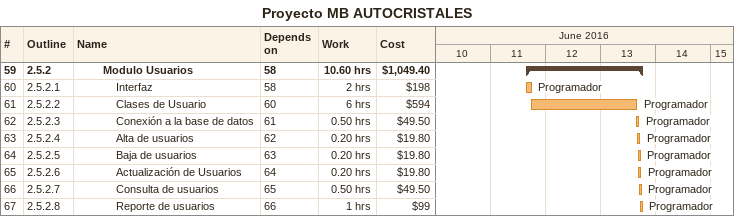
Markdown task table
Proyecto MB AUTOCRISTALES

| ID | WBS | Task | Start | Finish | Predecessors | Resources | Work (h) | Cost ($) |
|---|---|---|---|---|---|---|---|---|
| 59 | 2.5.2 | **Modulo Usuarios** | 2016-06-11 | 2016-06-13 | 58 |  | 10.60 | 1049.40 |
| 60 | 2.5.2.1 | Interfaz | 2016-06-11 | 2016-06-11 | 58 | Programador | 2 | 198 |
| 61 | 2.5.2.2 | Clases de Usuario | 2016-06-11 | 2016-06-13 | 60 | Programador | 6 | 594 |
| 62 | 2.5.2.3 | Conexión a la base de datos | 2016-06-13 | 2016-06-13 | 61 | Programador | 0.50 | 49.50 |
| 63 | 2.5.2.4 | Alta de usuarios | 2016-06-13 | 2016-06-13 | 62 | Programador | 0.20 | 19.80 |
| 64 | 2.5.2.5 | Baja de usuarios | 2016-06-13 | 2016-06-13 | 63 | Programador | 0.20 | 19.80 |
| 65 | 2.5.2.6 | Actualización de Usuarios | 2016-06-13 | 2016-06-13 | 64 | Programador | 0.20 | 19.80 |
| 66 | 2.5.2.7 | Consulta de usuarios | 2016-06-13 | 2016-06-13 | 65 | Programador | 0.50 | 49.50 |
| 67 | 2.5.2.8 | Reporte de usuarios | 2016-06-13 | 2016-06-13 | 66 | Programador | 1 | 99 |
